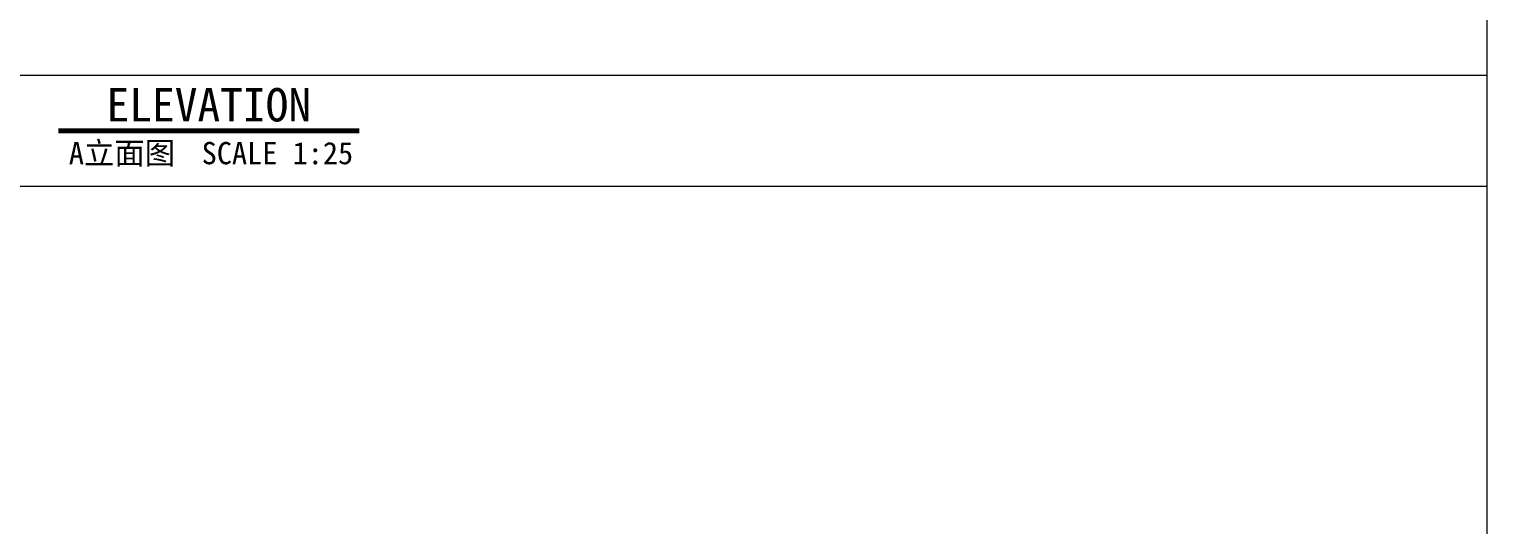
# Model space of a CAD drawing. Header units: millimetres. Extents: x 3162 to 221128, y -144913 to 11496.
# Drawn here: x 52687 to 57596, y -137167 to -135496 of the extents above; entities that cross this region are included whole.
import ezdxf
from ezdxf.enums import TextEntityAlignment as Align
from ezdxf.xclip import XClip

# ---------------------------------------------------------------- set-up
doc = ezdxf.new("R2010")
doc.units = ezdxf.units.MM
doc.header["$LTSCALE"] = 10
doc.header["$XCLIPFRAME"] = 2
doc.layers.get('Defpoints').update_dxf_attribs({"color": 250})
doc.layers.add('Drawing【图框、表格】', color=150, linetype='Continuous', lineweight=0)
doc.layers.add('FF-【活动成品家具】', color=51, linetype='Continuous', lineweight=0)
doc.layers.add('走线及回路标注', color=1, linetype='Continuous')
doc.styles.add('线上图名', font='simhei.ttf')
doc.styles.add('线下图名', font='simhei.ttf')

# ---------------------------------------------------------------- blocks, each defined once
blk = doc.blocks.new('*U1186')
at = {"color": 2, "linetype": 'Continuous'}
blk.add_lwpolyline([(-17.26, 0, 0.7, 0.7, 0), (23.26, 0, 0.75, 0.75, 0)], format="xyseb", dxfattribs=at)
at = {"color": 2, "style": '线上图名', "flags": 8}
blk.add_attdef('EXISTING_PLAN', text='', height=4.5, dxfattribs=at).set_placement((3, 1.27), align=Align.CENTER)
at = {"color": 2, "style": '线下图名', "flags": 8}
blk.add_attdef('图名1', text='', height=3, dxfattribs=at).set_placement((-15.86, -1.5), align=Align.TOP_LEFT)
blk.add_attdef('比例1', text='', height=3, dxfattribs=at).set_placement((22.44, -1.5), align=Align.TOP_RIGHT)
blk = doc.blocks.new('海龙_08219812')
at = {"layer": 'Defpoints'}
blk.add_line((-3070, -3010), (3170, -3010), dxfattribs=at)

msp = doc.modelspace()

# ---------------------------------------------------------------- linework, layer by layer
at = {"layer": 'Drawing【图框、表格】'}
for points in [[(39841.4, -143345.3), (39841.4, -131109.9), (57595.6, -131109.9), (57595.6, -143345.3)], [(39841.4, -143345.3), (39841.4, -131109.9), (57595.6, -131109.9), (57595.6, -143345.3)], [(39841.4, -136026.2), (39841.4, -135651.2), (57595.6, -135651.2), (57595.6, -136026.2)]]:
    msp.add_lwpolyline(points, close=True, dxfattribs=at)

# ---------------------------------------------------------------- block references
at = {"layer": 'FF-【活动成品家具】'}
ref = msp.add_blockref('*U1186', (53217.1, -135838.7), dxfattribs=dict(at, xscale=25, yscale=25, zscale=25))
ref.add_attrib('比例1', 'SCALE 1:25', dxfattribs={"layer": '0', "color": 2, "height": 75, "style": '线下图名'}).set_placement((53778, -135876.2), align=Align.TOP_RIGHT)
ref.add_attrib('EXISTING_PLAN', 'ELEVATION', dxfattribs={"layer": '0', "color": 2, "height": 112.5, "style": '线上图名'}).set_placement((53292, -135806.9), align=Align.CENTER)
ref.add_attrib('图名1', 'A立面图', dxfattribs={"layer": '0', "color": 2, "height": 75, "style": '线下图名'}).set_placement((52820.5, -135876.2), align=Align.TOP_LEFT)
at = {"layer": '走线及回路标注'}
ref = msp.add_blockref('海龙_08219812', (53007.1, -133341), dxfattribs=dict(at, rotation=89.99999999999999))
XClip(ref).set_block_clipping_path([(2420.0000414565, -3960.0000426479), (3920.0000414565, 3539.9999573521)])

doc.saveas('drawing.dxf')
